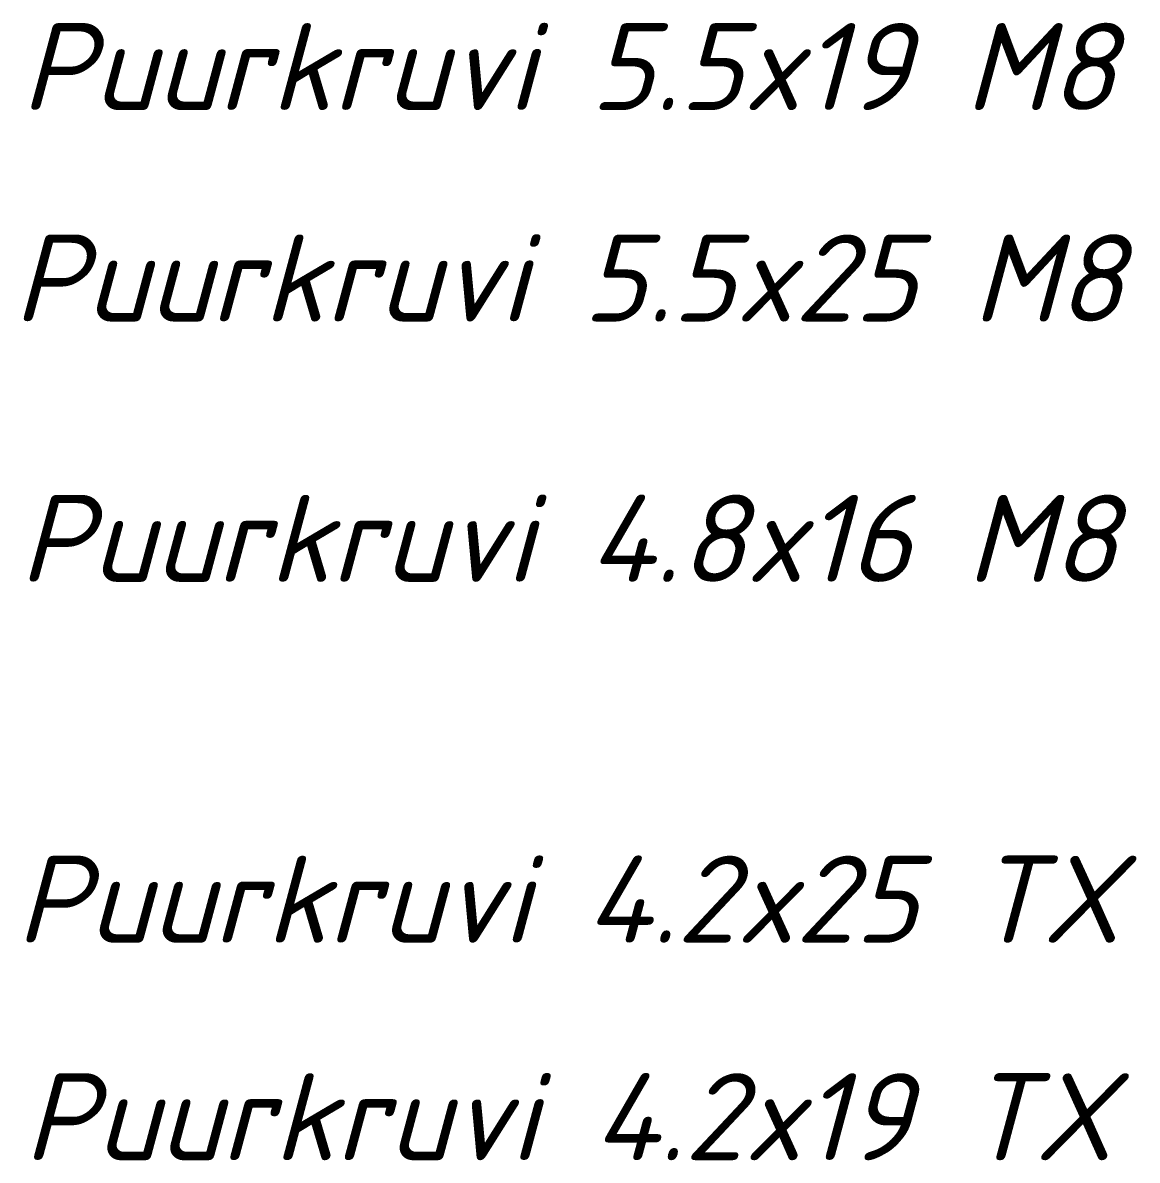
# Model space of a CAD drawing. Header units: millimetres. Extents: x -29692 to 34729, y -8412 to 43293.
# Drawn here: x -16497 to -16394.5, y 3802.7 to 3907.3 of the extents above; entities that cross this region are included whole.
import ezdxf

# ---------------------------------------------------------------- set-up
doc = ezdxf.new("R2010")
doc.units = ezdxf.units.MM
doc.layers.add('_0_004_Текст_01', color=7, linetype='Continuous', lineweight=18)
doc.styles.add('Malmerk_DZ_4', font='isocpeui.ttf', dxfattribs={"height": 4})

msp = doc.modelspace()

# ---------------------------------------------------------------- texts
at = {"layer": '_0_004_Текст_01', "char_height": 8, "attachment_point": 5, "style": 'Malmerk_DZ_4'}
for s, insert in [('\\A1;\\pxql;Puurkruvi 5.5x19 M8', (-16446.853, 3903.288)), ('\\A1;\\pxql;Puurkruvi 5.5x25 M8', (-16446.853, 3883.847)), ('\\A1;\\pxql;Puurkruvi 4.8x16 M8', (-16446.853, 3859.915)), ('\\A1;\\pxql;Puurkruvi 4.2x25 TX', (-16446.853, 3826.742)), ('\\A1;\\pxql;Puurkruvi 4.2x19 TX', (-16446.853, 3806.742))]:
    msp.add_mtext(s, dxfattribs=dict(at, insert=insert))

doc.saveas('drawing.dxf')
